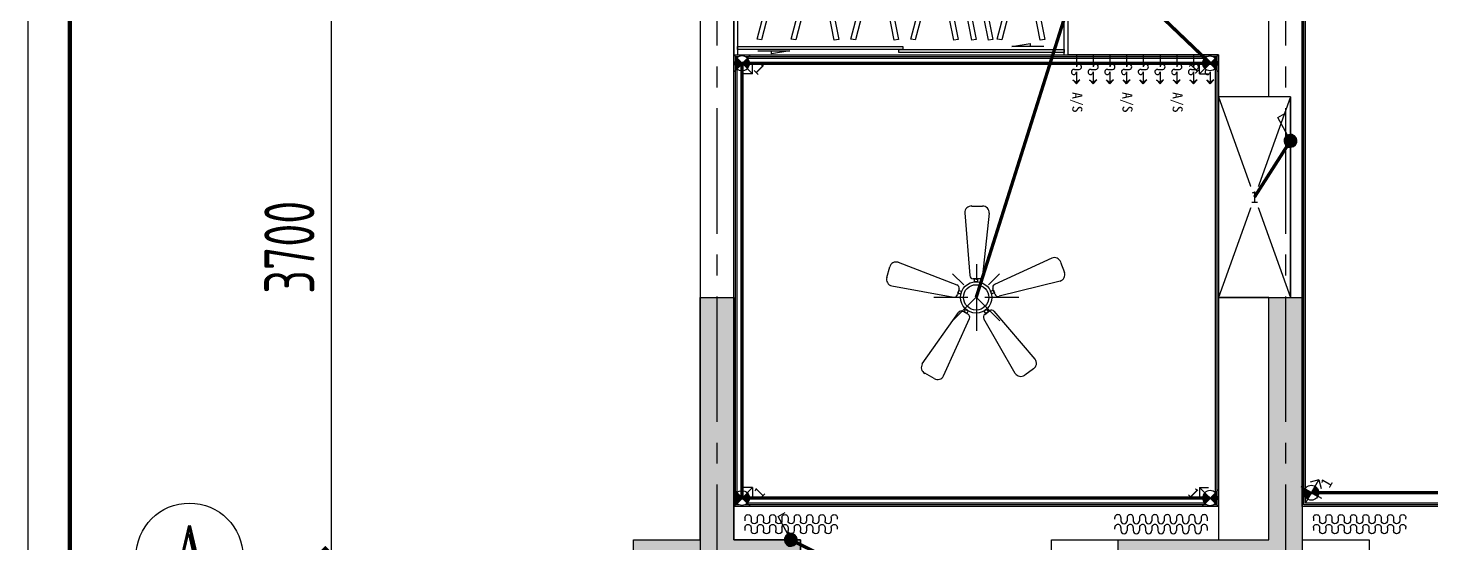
# Model space of a CAD drawing. Header units: millimetres. Extents: x -133666 to 880576, y -269375 to 86941.
# Drawn here: x 22354 to 30744, y -208544 to -205465 of the extents above; entities that cross this region are included whole.
import ezdxf
from ezdxf.enums import TextEntityAlignment as Align

# ---------------------------------------------------------------- set-up
doc = ezdxf.new("R2010")
doc.units = ezdxf.units.MM
doc.header["$LTSCALE"] = 1000
for name, pattern in [('CENTER', [50.8, 31.75, -6.35, 6.35, -6.35]), ('CENTER2', [1.125, 0.75, -0.125, 0.125, -0.125]), ('DASH', [0.35, 0.25, -0.1]), ('DASHED', [19.05, 12.7, -6.35])]:
    doc.linetypes.add(name, pattern=pattern)
doc.layers.get('0').update_dxf_attribs({"linetype": 'CONTINUOUS'})
doc.layers.get('Defpoints').update_dxf_attribs({"color": 6, "linetype": 'CONTINUOUS'})
for name, color, linetype in [('6#轴网(1-4)20181120$0$11 12 17 18 19 20 21 22-ZW$0$AXIS_轴号_A', 8, 'CONTINUOUS'), ('6#轴网(1-4)20181120$0$11 12 17 18 19 20 21 22-ZW$0$AXIS_轴文_A', 8, 'CONTINUOUS'), ('6#轴网(1-4)20181120$0$AXIS_TEXT', 8, 'CONTINUOUS'), ('A-FUR', 8, 'CONTINUOUS'), ('A-看线', 105, 'CONTINUOUS'), ('AXIS', 253, 'CENTER'), ('BORDER', 7, 'CONTINUOUS'), ('C-顶面灯具、灯带', 22, 'CONTINUOUS'), ('C-顶面设备（风口、换气扇、投影仪）', 7, 'CONTINUOUS'), ('C-顶面造型线', 32, 'CONTINUOUS'), ('DIM', 3, 'CONTINUOUS'), ('M-机电点位(布局空间)', 7, 'CONTINUOUS'), ('P-窗帘', 146, 'CONTINUOUS'), ('PUB_HATCH', 8, 'CONTINUOUS'), ('WALL', 2, 'CONTINUOUS'), ('ZZ001-PC 轮廓', 30, 'CONTINUOUS'), ('剪力墙', 6, 'CONTINUOUS'), ('家具', 8, 'CONTINUOUS')]:
    doc.layers.add(name, color=color, linetype=linetype)
doc.styles.add('6#轴网(1-4)20181120$0$11 12 17 18 19 20 21 22-ZW$0$_TCH_AXIS', font='COMPLEX', dxfattribs={"bigfont": 'GBCBIG'})
doc.styles.add('6#轴网(1-4)20181120$0$COMPLEX', font='COMPLEX')
doc.styles.add('WORD-2', font='simhei.ttf')
doc.styles.add('ZZ', font='tssdeng.shx', dxfattribs={"width": 0.7, "bigfont": 'tssdchn.shx'})
doc.dimstyles.new('TSSD_100_100', dxfattribs={"dimtxt": 300, "dimasz": 100, "dimexe": 100, "dimexo": 250, "dimgap": 100, "dimtad": 1, "dimdec": 0, "dimzin": 0, "dimdsep": 46, "dimtxsty": 'ZZ', "dimblk": 'ARCHTICK', "dimcen": 0, "dimdle": 100, "dimclrd": 256, "dimclrt": 7, "dimadec": 0, "dimazin": 0, "dimtfac": 1, "dimtdec": 0, "dimtix": 1, "dimtmove": 2, "dimatfit": 3, "dimfxl": 0, "dimtolj": 1, "dimtzin": 0, "dimarcsym": 0})

# ---------------------------------------------------------------- blocks, each defined once
blk = doc.blocks.new('6#轴网(1-4)20181120$0$_AXISO')
at = {"color": 8}
blk.add_circle((0, 0), 0.5, dxfattribs=at)
at = {"layer": '6#轴网(1-4)20181120$0$AXIS_TEXT', "color": 8, "style": '6#轴网(1-4)20181120$0$COMPLEX', "width": 1.041667}
blk.add_attdef('A', text='', height=0.56, dxfattribs=at).set_placement((-0.25, -0.28), (0.25, -0.28), align=Align.FIT)
blk = doc.blocks.new('_ArchTick')
at = {"color": 0, "linetype": 'ByBlock', "const_width": 0.4}
blk.add_lwpolyline([(-0.5, -0.5), (0.5, 0.5)], dxfattribs=at)
blk = doc.blocks.new('*D353')
at = {"layer": 'Defpoints', "color": 0}
for p in [(-2134.7, 3800), (-2307.2, 100), (-2134.7, 100)]:
    blk.add_point(p, dxfattribs=at)
at = {"layer": 'DIM', "lineweight": -2}
blk.add_line((-2307.2, 3900), (-2307.2, 0), dxfattribs=at)
at = {"layer": 'DIM', "color": 0, "lineweight": -2}
for p, q in [((-2384.7, 3800), (-2407.2, 3800)), ((-2384.7, 100), (-2407.2, 100))]:
    blk.add_line(p, q, dxfattribs=at)
at = {"layer": 'DIM', "lineweight": -2, "xscale": 100, "yscale": 100, "zscale": 100}
for p, rotation in [((-2307.2, 3800), 90), ((-2307.2, 100), 270)]:
    blk.add_blockref('_ArchTick', p, dxfattribs=dict(at, rotation=rotation))
at = {"layer": 'DIM', "color": 7, "insert": (-2557.2, 1950), "char_height": 300, "attachment_point": 5, "rotation": 90, "style": 'ZZ'}
blk.add_mtext('\\A1;3700', dxfattribs=at)
blk = doc.blocks.new('B20190319225928')
at = {"layer": 'BORDER'}
blk.add_lwpolyline([(0, 0), (0, 29700), (42000, 29700), (42000, 0)], close=True, dxfattribs=at)
at = {"layer": 'BORDER', "const_width": 50}
blk.add_lwpolyline([(2500, 500), (2500, 29200), (41500, 29200), (41500, 500)], close=True, dxfattribs=at)
blk = doc.blocks.new('dfdjjfg')
at = {"layer": 'C-顶面灯具、灯带'}
for p, q in [((102369, -78605, 0), (102391, -78566, 0)), ((102754, -78918, 0), (102377, -78638, 0)), ((102848, -78761, 0), (102424, -78556, 0)), ((102866, -78831, 0), (102825, -78901, 0))]:
    blk.add_line(p, q, dxfattribs=at)
at = {"layer": 'C-顶面灯具、灯带', "elevation": 0}
blk.add_lwpolyline([(102355, -78584), (102366, -78564), (102386, -78576), (102374, -78595)], close=True, dxfattribs=at)
at = {"layer": 'C-顶面灯具、灯带'}
for centre, radius, start, end in [((102413, -78579, 0), 25, 63.5335, 150), ((102391, -78617, 0), 25, 150, 236.4665), ((102824, -78805, 0), 49.9, 327.8045, 61.338), ((102782, -78876, 0), 49.9, 236.4665, 330)]:
    blk.add_arc(centre, radius, start, end, dxfattribs=at)
blk = doc.blocks.new('dfdfhhfqqe')
at = {"layer": 'C-顶面灯具、灯带', "color": 251, "linetype": 'DASHED', "ltscale": 0.02}
for p, q in [((102090, -78696, 0), (102443, -78343, 0)), ((102445, -78696, 0), (102092, -78343, 0)), ((102272, -78770, 0), (102272, -78271, 0)), ((102586, -78520, 0), (101949, -78520, 0))]:
    blk.add_line(p, q, dxfattribs=at)
at = {"layer": 'C-顶面灯具、灯带'}
blk.add_circle((102268, -78520, 0), 117, dxfattribs=at)
at = {"layer": 'C-顶面灯具、灯带', "color": 251}
blk.add_circle((102268, -78520, 0), 94.6, dxfattribs=at)
at = {"layer": 'C-顶面灯具、灯带'}
for p, rotation in [((86130, -206431), 120.3263484312801), ((-23344, -107555), 50.53026438440089), ((221725, -127012), 195.4205350051824), ((178115, 25732), 271.4733682363907), ((40129, 34441), 336.3318596501865)]:
    blk.add_blockref('dfdjjfg', p, dxfattribs=dict(at, rotation=rotation))
blk = doc.blocks.new('u5g')
at = {"color": 8, "linetype": 'DASH', "ltscale": 20}
for p, q in [((20, -300), (30, -300)), ((20, -350), (30, -350)), ((30, -300), (30, -350)), ((1695, -312.5), (30, -312.5)), ((1695, -337.5), (30, -337.5)), ((1705, -300), (1695, -300)), ((1695, -300), (1695, -350)), ((1705, -350), (1695, -350))]:
    blk.add_line(p, q, dxfattribs=at)
at = {"color": 8, "ltscale": 20}
for p, q in [((1434.9, -595), (1530, -576.1)), ((1530, -576.1), (1530, -595)), ((124.9, -623), (290.1, -623)), ((290.1, -623), (195, -641.9)), ((195, -641.9), (195, -623)), ((1600.1, -595), (1434.9, -595))]:
    blk.add_line(p, q, dxfattribs=at)
at = {"linetype": 'DASH', "ltscale": 20}
for points in [[(1725, 0), (0, 0), (0, -650), (1725, -650)], [(20, -595), (872.5, -595), (872.5, -615), (20, -615)], [(852.5, -615), (1705, -615), (1705, -635), (852.5, -635)]]:
    blk.add_lwpolyline(points, close=True, dxfattribs=at)
blk.add_lwpolyline([(1705, -650), (1705, -20), (20, -20), (20, -650)], dxfattribs=at)
at = {"color": 8, "linetype": 'DASH', "ltscale": 20}
for points in [[(120.6, -547.7), (214.1, -99.8), (237.1, -104.6), (143.5, -552.5)], [(297.3, -547.7), (390.9, -99.8), (413.8, -104.6), (320.3, -552.5)], [(518.6, -554.1), (447.8, -102.1), (471, -98.4), (541.8, -550.4)], [(604.7, -547.7), (698.2, -99.8), (721.2, -104.6), (627.7, -552.5)], [(827.7, -554.1), (756.9, -102.1), (780.1, -98.4), (850.9, -550.4)], [(913.8, -547.7), (1007.3, -99.8), (1030.3, -104.6), (936.8, -552.5)], [(1135.1, -554.1), (1064.3, -102.1), (1087.5, -98.4), (1158.3, -550.4)], [(1228.3, -554.1), (1157.5, -102.1), (1180.7, -98.4), (1251.5, -550.4)], [(1313.9, -554.1), (1243.1, -102.1), (1266.3, -98.4), (1337.1, -550.4)], [(1360, -547.7), (1453.5, -99.8), (1476.5, -104.6), (1383, -552.5)], [(1581.2, -554.1), (1510.4, -102.1), (1533.7, -98.4), (1604.4, -550.4)]]:
    blk.add_lwpolyline(points, close=True, dxfattribs=at)
blk = doc.blocks.new('DIFF-WLL')
at = {"color": 7, "linetype": 'ByBlock'}
for p, q in [((0, 0), (2.05, 0)), ((5, 0), (4.28, 0.61)), ((4.28, 0.61), (4.76, 0)), ((2.95, 0), (4.76, 0)), ((5, 0), (4.28, -0.61)), ((4.28, -0.61), (4.76, 0))]:
    blk.add_line(p, q, dxfattribs=at)
for centre, radius, start, end in [((2.06, 0.44), 0.443, 4.4518, 269.236), ((-3.48, 0.01), 5.99, 356.4344, 4.4518), ((2.94, -0.44), 0.443, 169.2229, 89.236)]:
    blk.add_arc(centre, radius, start, end, dxfattribs=at)
blk = doc.blocks.new('*U393')
at = {"color": 251}
blk.add_line((0, 300), (0, 0), dxfattribs=at)
at = {"color": 251, "xscale": 34.56325301062316, "yscale": 34.56325301062316, "zscale": 34.56325301062316}
for p in [(0, 250), (0, 150), (0, 50)]:
    blk.add_blockref('DIFF-WLL', p, dxfattribs=at)
at = {"style": 'WORD-2'}
blk.add_attdef('A/S', (222.2, 25.3), '', height=60, dxfattribs=at)
blk = doc.blocks.new('*U201')
at = {"color": 250}
blk.add_wipeout([(28.1, -28.5), (29.8, -26.7), (31.5, -24.7), (33, -22.7), (34.3, -20.6), (35.5, -18.4), (36.6, -16.1), (37.6, -13.8), (38.4, -11.4), (39, -9), (39.5, -6.5), (39.8, -4), (40, -1.5), (40, 1), (39.9, 3.5), (39.6, 6), (39.1, 8.5), (38.5, 10.9), (37.7, 13.3), (36.8, 15.7), (35.8, 17.9), (34.6, 20.1), (33.2, 22.3), (31.8, 24.3), (30.2, 26.3), (28.5, 28.1), (26.7, 29.8), (24.7, 31.5), (22.7, 33), (20.6, 34.3), (18.4, 35.5), (16.1, 36.6), (13.8, 37.6), (11.4, 38.4), (9, 39), (6.5, 39.5), (4, 39.8), (1.5, 40), (-1, 40), (-3.5, 39.9), (-6, 39.6), (-8.5, 39.1), (-10.9, 38.5), (-13.3, 37.7), (-15.7, 36.8), (-17.9, 35.8), (-20.1, 34.6), (-22.3, 33.2), (-24.3, 31.8), (-26.3, 30.2), (-28.1, 28.5), (-29.8, 26.7), (-31.5, 24.7), (-33, 22.7), (-34.3, 20.6), (-35.5, 18.4), (-36.6, 16.1), (-37.6, 13.8), (-38.4, 11.4), (-39, 9), (-39.5, 6.5), (-39.8, 4), (-40, 1.5), (-40, -1), (-39.9, -3.5), (-39.6, -6), (-39.1, -8.5), (-38.5, -10.9), (-37.7, -13.3), (-36.8, -15.7), (-35.8, -17.9), (-34.6, -20.1), (-33.2, -22.3), (-31.8, -24.3), (-30.2, -26.3), (-28.5, -28.1), (-26.7, -29.8), (-24.7, -31.5), (-22.7, -33), (-20.6, -34.3), (-18.4, -35.5), (-16.1, -36.6), (-13.8, -37.6), (-11.4, -38.4), (-9, -39), (-6.5, -39.5), (-4, -39.8), (-1.5, -40), (1, -40), (3.5, -39.9), (6, -39.6), (8.5, -39.1), (10.9, -38.5), (13.3, -37.7), (15.7, -36.8), (17.9, -35.8), (20.1, -34.6), (22.3, -33.2), (24.3, -31.8), (26.3, -30.2)], dxfattribs=at)
h = blk.add_hatch(color=250)
edge = h.paths.add_edge_path()
edge.add_arc((0, 0), 40, 90, 180)
edge.add_line((-40, 0), (0, 0))
edge.add_line((0, 0), (0, 40))
edge = h.paths.add_edge_path()
edge.add_arc((0, 0), 40, 270, 360)
edge.add_line((40, 0), (0, 0))
edge.add_line((0, 0), (0, -40))
at = {"color": 251}
for p, q in [((-64, 0), (80, 0)), ((-40, 0), (40, 0)), ((0, -64), (0, 64)), ((0, 40), (0, -40)), ((80, 0), (46.4, 33.6)), ((80, 0), (46.4, -33.6))]:
    blk.add_line(p, q, dxfattribs=at)
blk.add_circle((0, 0), 40)
at = {"style": 'WORD-2'}
blk.add_attdef('1', (19.6, -92.8), '', height=60, dxfattribs=at)
blk = doc.blocks.new('B14-1')
for p, q in [((-933, 124), (-933, 148)), ((-837, 148), (-837, 100)), ((-741, 148), (-741, 100)), ((-645, 148), (-645, 100)), ((-549, 148), (-549, 100)), ((-453, 148), (-453, 100)), ((-357, 148), (-357, 100)), ((-261, 148), (-261, 100)), ((-165, 148), (-165, 100)), ((-69, 148), (-69, 100)), ((27, 148), (27, 100)), ((123, 148), (123, 100)), ((219, 148), (219, 100)), ((315, 148), (315, 100)), ((411, 148), (411, 100)), ((507, 148), (507, 100))]:
    blk.add_line(p, q)
blk.add_lwpolyline([(-933, 124, 0, 0, 0), (-1137, 124, 90, 0, 0), (-1245, 124, 0, 0, 0)], format="xyseb")
for centre, start, end in [((-885, 148), 360, 180.0002), ((-789, 100), 180, 360), ((-693, 148), 360, 180.0002), ((-597, 100), 180, 360), ((-501, 148), 360, 180.0002), ((-405, 100), 180, 360), ((-309, 148), 360, 180.0002), ((-213, 100), 180, 360), ((-117, 148), 360, 180.0002), ((-21, 100), 180, 0), ((75, 148), 0, 180.0002), ((171, 100), 180, 0), ((267, 148), 0, 180.0002), ((363, 100), 180, 0), ((459, 148), 0, 180.0002)]:
    blk.add_arc(centre, 48, start, end)
blk = doc.blocks.new('嵌入式筒灯')
at = {"color": 250}
blk.add_wipeout([(42.2, -42.7), (44.8, -40), (47.2, -37.1), (49.4, -34.1), (51.5, -30.9), (53.3, -27.6), (54.9, -24.2), (56.3, -20.7), (57.5, -17.1), (58.5, -13.5), (59.2, -9.8), (59.7, -6), (60, -2.3), (60, 1.5), (59.8, 5.3), (59.4, 9), (58.7, 12.7), (57.8, 16.4), (56.6, 20), (55.2, 23.5), (53.7, 26.9), (51.9, 30.2), (49.9, 33.4), (47.7, 36.5), (45.3, 39.4), (42.7, 42.2), (40, 44.8), (37.1, 47.2), (34.1, 49.4), (30.9, 51.5), (27.6, 53.3), (24.2, 54.9), (20.7, 56.3), (17.1, 57.5), (13.5, 58.5), (9.8, 59.2), (6, 59.7), (2.3, 60), (-1.5, 60), (-5.3, 59.8), (-9, 59.4), (-12.7, 58.7), (-16.4, 57.8), (-20, 56.6), (-23.5, 55.2), (-26.9, 53.7), (-30.2, 51.9), (-33.4, 49.9), (-36.5, 47.7), (-39.4, 45.3), (-42.2, 42.7), (-44.8, 40), (-47.2, 37.1), (-49.4, 34.1), (-51.5, 30.9), (-53.3, 27.6), (-54.9, 24.2), (-56.3, 20.7), (-57.5, 17.1), (-58.5, 13.5), (-59.2, 9.8), (-59.7, 6), (-60, 2.3), (-60, -1.5), (-59.8, -5.3), (-59.4, -9), (-58.7, -12.7), (-57.8, -16.4), (-56.6, -20), (-55.2, -23.5), (-53.7, -26.9), (-51.9, -30.2), (-49.9, -33.4), (-47.7, -36.5), (-45.3, -39.4), (-42.7, -42.2), (-40, -44.8), (-37.1, -47.2), (-34.1, -49.4), (-30.9, -51.5), (-27.6, -53.3), (-24.2, -54.9), (-20.7, -56.3), (-17.1, -57.5), (-13.5, -58.5), (-9.8, -59.2), (-6, -59.7), (-2.3, -60), (1.5, -60), (5.3, -59.8), (9, -59.4), (12.7, -58.7), (16.4, -57.8), (20, -56.6), (23.5, -55.2), (26.9, -53.7), (30.2, -51.9), (33.4, -49.9), (36.5, -47.7), (39.4, -45.3)], dxfattribs=at)
at = {"color": 251, "style": 'WORD-2'}
blk.add_attdef('1', text='', height=64, dxfattribs=at).set_placement((0, 0), align=Align.MIDDLE)
blk = doc.blocks.new('单联单控开关 暗装')
at = {"linetype": 'Continuous'}
h = blk.add_hatch(color=256, dxfattribs=at)
edge = h.paths.add_edge_path()
edge.add_ellipse((0, 0), major_axis=(-26.5, 8.4), ratio=1, start_angle=0, end_angle=360, ccw=False)
for p, q in [((-54.2, 100.1), (-23.5, 117)), ((-12.9, 24.7), (-54.2, 100.1))]:
    blk.add_line(p, q)
at = {"linetype": 'Continuous', "extrusion": (0, 0, -1)}
blk.add_ellipse((0, 0), major_axis=(-26.5, 8.4), ratio=1, start_param=1.546417, end_param=7.829602, dxfattribs=at)
blk = doc.blocks.new('B20190222125856')
at = {"layer": 'AXIS', "linetype": 'CENTER2'}
for p, q in [((0, 11781), (0, -2685.7)), ((3400, 11781), (3400, -2685.7))]:
    blk.add_line(p, q, dxfattribs=at)
at = {"layer": '6#轴网(1-4)20181120$0$11 12 17 18 19 20 21 22-ZW$0$AXIS_轴号_A', "color": 6}
ref = blk.add_blockref('6#轴网(1-4)20181120$0$_AXISO', (-3154.7, 100), dxfattribs=dict(at, xscale=640, yscale=640, zscale=640))
ref.add_attrib('A', 'A', dxfattribs={"layer": '6#轴网(1-4)20181120$0$11 12 17 18 19 20 21 22-ZW$0$AXIS_轴文_A', "height": 372.8, "style": '6#轴网(1-4)20181120$0$11 12 17 18 19 20 21 22-ZW$0$_TCH_AXIS', "width": 0.777778}).set_placement((-3278.9, -86.4), (-3030.4, -86.4), align=Align.FIT)
at = {"layer": 'DIM'}
dim = blk.add_linear_dim(base=(-2307.2, 100), p1=(-2134.7, 3800), p2=(-2134.7, 100), angle=90, dimstyle='TSSD_100_100', dxfattribs=at)
dim.commit()
dim.dimension.update_dxf_attribs({"geometry": '*D353', "text_midpoint": (-2557.2, 1950)})

msp = doc.modelspace()

# ---------------------------------------------------------------- hatches: boundary and pattern name
at = {"layer": 'PUB_HATCH'}
for points in [[(25974, -208725.7), (25974, -208525.7), (26374, -208525.7), (26374, -207075.7), (26574, -207075.7), (26574, -208525.7), (26974, -208525.7), (26974, -208725.7)], [(29774, -208525.7), (29774, -207075.7), (29974, -207075.7), (29974, -208725.7), (28874, -208725.7), (28874, -208525.7)]]:
    msp.add_hatch(color=256, dxfattribs=at).paths.add_polyline_path(points)

# ---------------------------------------------------------------- linework, layer by layer
at = {"layer": 'A-看线'}
msp.add_lwpolyline([(28474, -208325.7), (26974, -208325.7)], dxfattribs=at)
at = {"layer": 'C-顶面设备（风口、换气扇、投影仪）', "const_width": 20}
for points in [[(28024.7, -207075), (28663, -205054.3)], [(26915.7, -208525.7), (27724, -208925.7)]]:
    msp.add_lwpolyline(points, dxfattribs=at)
at = {"layer": 'C-顶面造型线'}
for points in [[(32774, -208325.7), (29974, -208325.7), (29974, -203425.7), (32774, -203425.7)], [(26574, -205625.7), (29474, -205625.7), (29474, -208325.7), (26574, -208325.7)]]:
    msp.add_lwpolyline(points, close=True, dxfattribs=at)
at = {"layer": 'C-顶面造型线', "color": 35}
for points in [[(32764, -208315.7), (29984, -208315.7), (29984, -203435.7), (32764, -203435.7)], [(32754, -208305.7), (29994, -208305.7), (29994, -203445.7), (32754, -203445.7)], [(26584, -205635.7), (29464, -205635.7), (29464, -208315.7), (26584, -208315.7)], [(26594, -205645.7), (29454, -205645.7), (29454, -208305.7), (26594, -208305.7)]]:
    msp.add_lwpolyline(points, close=True, dxfattribs=at)
at = {"layer": 'WALL'}
for p, q in [((29904, -205875.7), (29904, -207075.7)), ((29974, -205875.7), (29974, -207075.7))]:
    msp.add_line(p, q, dxfattribs=at)
for points in [[(26974, -209125.7), (26974, -208525.7), (26574, -208525.7), (26574, -205025.7), (28824, -205025.7), (28824, -204925.7), (28774, -204925.7), (28774, -204825.7), (28674, -204825.7), (28674, -204925.7), (26574, -204925.7), (26574, -202225.7), (26374, -202225.7), (26374, -208725.7), (26874, -208725.7), (26874, -209325.7), (26974, -209325.7), (26974, -209125.7)], [(29774, -205875.7), (29774, -205025.7), (29724, -205025.7), (29724, -204925.7), (29974, -204925.7), (29974, -205875.7)], [(29904, -205875.7), (29774, -205875.7), (29774, -205875.7)], [(29974, -207075.7), (29974, -208525.7), (30374, -208525.7), (30374, -208725.7), (29874, -208725.7), (29874, -209325.7), (29774, -209325.7), (29774, -208725.7), (28574, -208725.7), (28574, -209325.7), (28474, -209325.7), (28474, -209125.7), (28474, -208525.7), (29774, -208525.7), (29774, -207075.7)], [(29774, -207075.7), (29904, -207075.7)]]:
    msp.add_lwpolyline(points, dxfattribs=at)
at = {"layer": 'ZZ001-PC 轮廓'}
msp.add_xline((22353.8, -133793.6), (0, 1), dxfattribs=at)
at = {"layer": '剪力墙', "elevation": 0}
for points in [[(25974, -208725.7), (25974, -208525.7), (26374, -208525.7), (26374, -207075.7), (26574, -207075.7), (26574, -208525.7), (26974, -208525.7), (26974, -208725.7), (25974, -208725.7), (26574, -208725.7)], [(29974, -208525.7), (29974, -208525.7)]]:
    msp.add_lwpolyline(points, dxfattribs=at)
msp.add_lwpolyline([(29774, -208525.7), (29774, -207075.7), (29974, -207075.7), (29974, -208725.7), (28874, -208725.7), (28874, -208525.7)], close=True, dxfattribs=at)
at = {"layer": '家具', "ltscale": 0.2}
for p, q in [((29474, -205875.7), (29904, -207075.7)), ((29904, -205875.7), (29474, -207075.7))]:
    msp.add_line(p, q, dxfattribs=at)
for points in [[(29904, -205875.7), (29474, -205875.7), (29474, -207075.7), (29904, -207075.7)], [(29474, -208525.7), (29774, -208525.7), (29774, -207075.7), (29474, -207075.7)]]:
    msp.add_lwpolyline(points, close=True, dxfattribs=at)

# ---------------------------------------------------------------- block references
at = {"layer": 'A-FUR', "xscale": 1.159400000236928, "yscale": 0.9231000000145286}
msp.add_blockref('u5g', (26574, -205025.7), dxfattribs=at)
at = {"layer": 'C-顶面灯具、灯带', "xscale": 0.8000000000029104, "yscale": 0.7999999999883585, "zscale": 0.8}
msp.add_blockref('dfdfhhfqqe', (-53790.2, -144259.5, 0), dxfattribs=at)
at = {"layer": 'C-顶面设备（风口、换气扇、投影仪）', "color": 7, "rotation": 270}
for p in [(28574, -205625.7), (28874, -205625.7), (29174, -205625.7)]:
    msp.add_blockref('*U393', p, dxfattribs=at).add_auto_attribs({'A/S': 'A/S'})
at = {"layer": 'DIM'}
msp.add_blockref('B20190222125856', (26474, -208725.7), dxfattribs=at)
at = {"layer": 'M-机电点位(布局空间)', "color": 7, "xscale": 1.396369439447881, "yscale": 1.396369439433329, "zscale": 1.396369439446264}
for p in [(29904, -206139.3), (26915.7, -208525.7)]:
    msp.add_blockref('单联单控开关 暗装', p, dxfattribs=at)
at = {"layer": 'P-窗帘', "yscale": 0.3840000000200234, "zscale": 0.3840000000000001}
for p, xscale in [((26836, -208508.7), -0.3840000000200234), ((29211.9, -208508.7), 0.3840000000200234), ((30236, -208508.7), -0.3840000000200234)]:
    msp.add_blockref('B14-1', p, dxfattribs=dict(at, xscale=xscale))
at = {"layer": 'WALL', "xscale": 0.5, "yscale": 0.5, "zscale": 0.5, "rotation": 270}
msp.add_blockref('B20190319225928', (22353.8, -194593), dxfattribs=at)

# ---------------------------------------------------------------- next in the draw order: block references
at = {"layer": 'C-顶面灯具、灯带'}
ref = msp.add_blockref('*U201', (26624.3, -205676), dxfattribs=dict(at, xscale=-1.11111111126393, yscale=1.111111111240461, zscale=1.111111111111111, rotation=134.9999999989388))
ref.add_attrib('1', '1', (26688.9, -205716.5), dxfattribs={"layer": '0', "height": 66.7, "rotation": 315, "style": 'WORD-2'})
ref = msp.add_blockref('*U201', (29423.7, -205676), dxfattribs=dict(at, xscale=1.11111111126393, yscale=1.111111111240461, zscale=1.111111111111111, rotation=225.0000000010612))
ref.add_attrib('1', '1', (29332.8, -205742.7), dxfattribs={"layer": '0', "height": 66.7, "rotation": 45, "style": 'WORD-2'})
at = {"layer": 'C-顶面灯具、灯带', "xscale": 1.111111111240461, "yscale": 1.111111111240461, "zscale": 1.111111111111111}
msp.add_blockref('嵌入式筒灯', (29689, -206475.7), dxfattribs=at).add_auto_attribs({'1': '1'})
at = {"layer": 'C-顶面灯具、灯带'}
ref = msp.add_blockref('*U201', (26624.3, -208275.5), dxfattribs=dict(at, xscale=1.111111111243351, yscale=1.111111111240461, zscale=1.111111111111111, rotation=45))
ref.add_attrib('1', '1', (26734.4, -208280.5), dxfattribs={"layer": '0', "height": 66.7, "rotation": 45, "style": 'WORD-2'})
ref = msp.add_blockref('*U201', (29423.7, -208275.5), dxfattribs=dict(at, xscale=-1.11111111124335, yscale=1.111111111240461, zscale=1.111111111111111, rotation=314.9999999999999))
ref.add_attrib('1', '1', (29287.3, -208254.3), dxfattribs={"layer": '0', "height": 66.7, "rotation": 315, "style": 'WORD-2'})
ref = msp.add_blockref('*U201', (30029.2, -208244), dxfattribs=dict(at, xscale=1.111111111240289, yscale=1.111111111240461, zscale=1.111111111111111, rotation=60.25511870305777))
ref.add_attrib('1', '1', (30136.9, -208219.9), dxfattribs={"layer": '0', "height": 66.7, "rotation": 60.25512, "style": 'WORD-2'})

# ---------------------------------------------------------------- next in the draw order: linework, layer by layer
at = {"layer": 'C-顶面设备（风口、换气扇、投影仪）', "const_width": 20}
for points in [[(30029.2, -208244), (30029.2, -208244), (32718.7, -208244), (32718.7, -203507.5), (32718.7, -203507.5)], [(26624.3, -205676), (29424, -205675.7), (28774, -205054.3)], [(26624.3, -205676), (26624.3, -208275.5), (29423.7, -208275.5)], [(29689, -206475.7), (29904, -206139.3)]]:
    msp.add_lwpolyline(points, dxfattribs=at)

# ---------------------------------------------------------------- next in the draw order: block references
at = {"layer": 'P-窗帘', "yscale": 0.3840000000200234, "zscale": 0.3840000000000001}
for p, xscale in [((26836, -208449.7), -0.3840000000200234), ((29211.9, -208449.7), 0.3840000000200234), ((30236, -208449.7), -0.3840000000200234)]:
    msp.add_blockref('B14-1', p, dxfattribs=dict(at, xscale=xscale))

doc.saveas('drawing.dxf')
